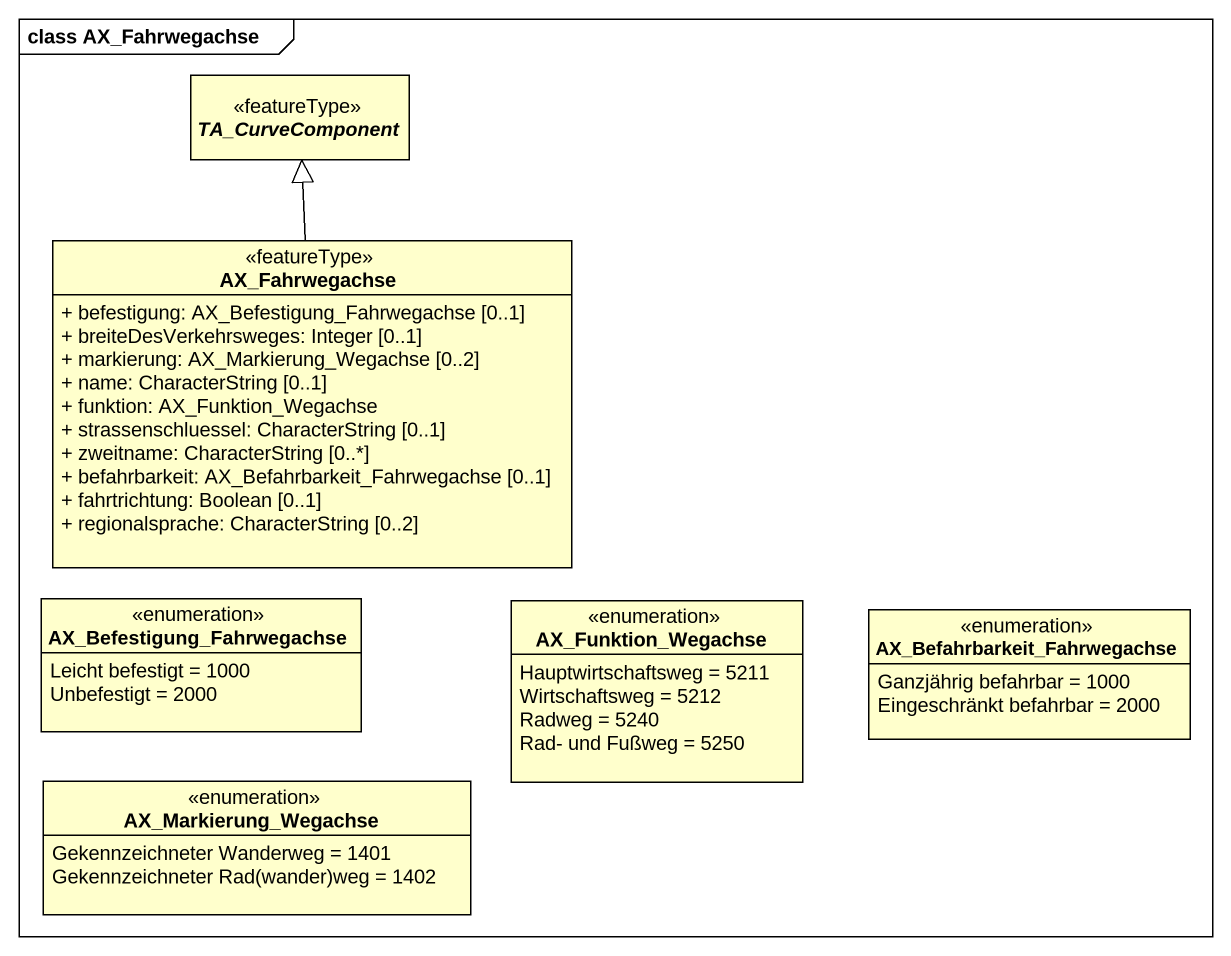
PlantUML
@startuml
mainframe class AX_Fahrwegachse
hide circle
hide empty members
skinparam classAttributeIconSize 0
abstract class TA_CurveComponent <<featureType>>
class AX_Fahrwegachse <<featureType>> {
  + befestigung: AX_Befestigung_Fahrwegachse [0..1]
  + breiteDesVerkehrsweges: Integer [0..1]
  + markierung: AX_Markierung_Wegachse [0..2]
  + name: CharacterString [0..1]
  + funktion: AX_Funktion_Wegachse
  + strassenschluessel: CharacterString [0..1]
  + zweitname: CharacterString [0..*]
  + befahrbarkeit: AX_Befahrbarkeit_Fahrwegachse [0..1]
  + fahrtrichtung: Boolean [0..1]
  + regionalsprache: CharacterString [0..2]
}
enum AX_Befestigung_Fahrwegachse {
  Leicht befestigt = 1000
  Unbefestigt = 2000
}
enum AX_Funktion_Wegachse {
  Hauptwirtschaftsweg = 5211
  Wirtschaftsweg = 5212
  Radweg = 5240
  Rad- und Fußweg = 5250
}
enum "AX_Befahrbarkeit_Fahrwegachse" as AX_Befahrbarkeit {
  Ganzjährig befahrbar = 1000
  Eingeschränkt befahrbar = 2000
}
enum AX_Markierung_Wegachse {
  Gekennzeichneter Wanderweg = 1401
  {field} Gekennzeichneter Rad(wander)weg = 1402
}
AX_Fahrwegachse -up-|> TA_CurveComponent
@enduml
